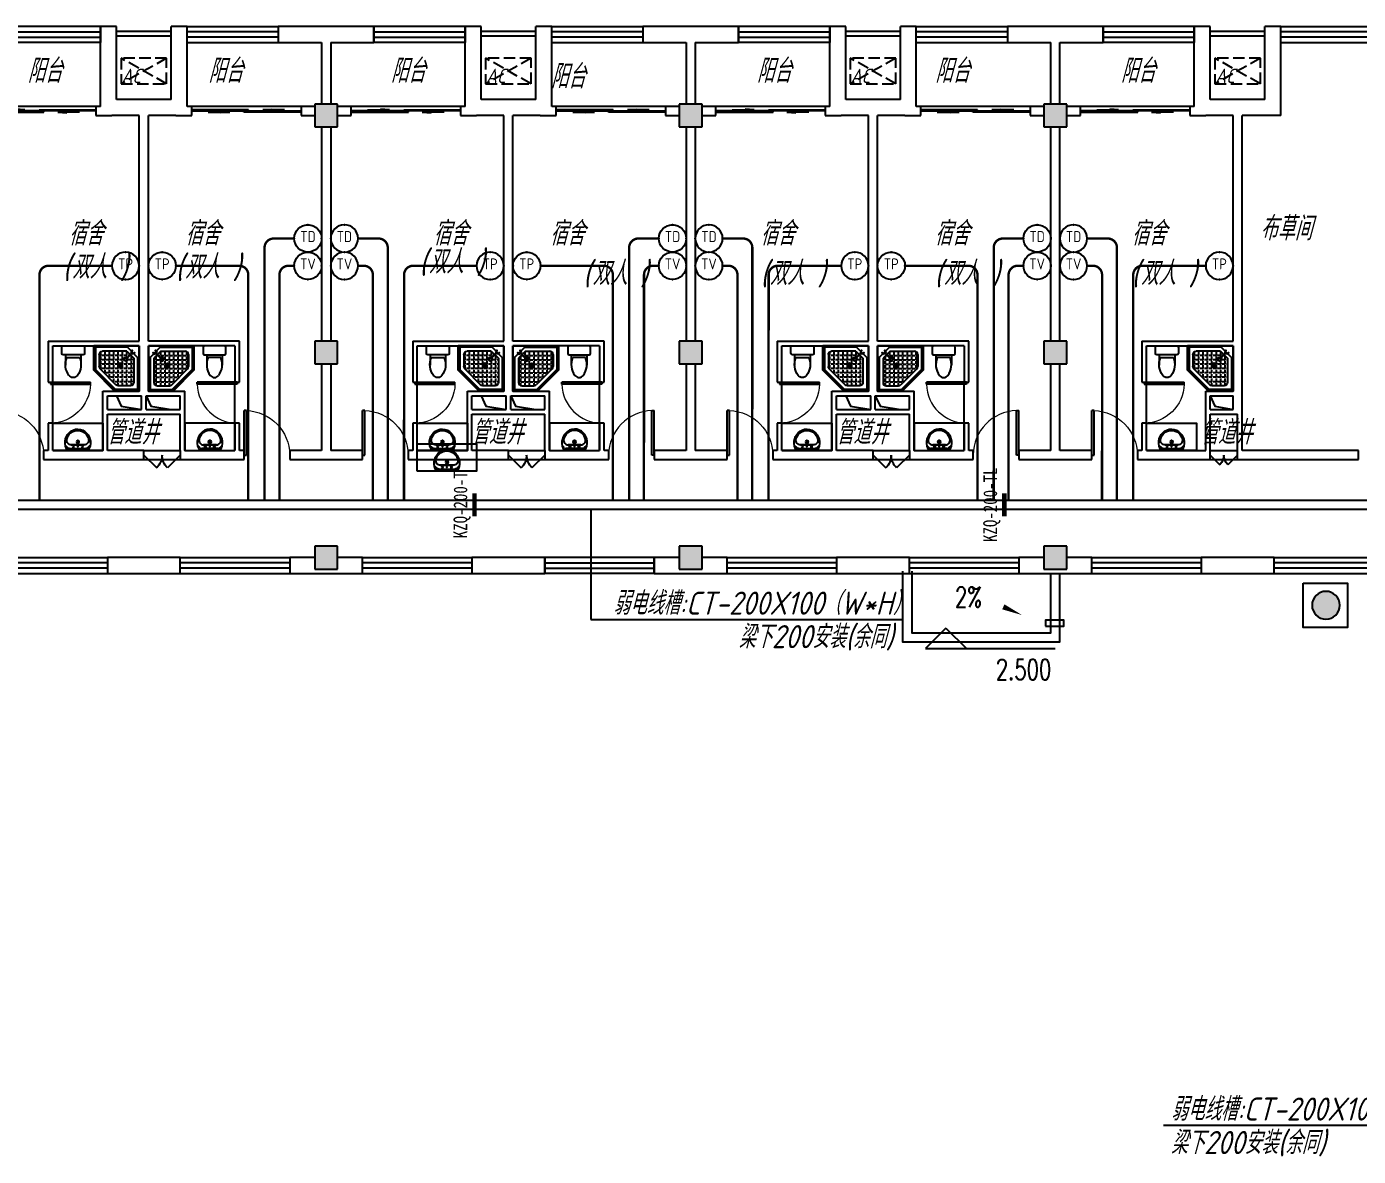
# Model space of a CAD drawing. Extents: x 0 to 2972856, y -1269770 to 0.
# Drawn here: x 2736084 to 2765306, y -1037343 to -1012556 of the extents above; entities that cross this region are included whole.
import ezdxf
from ezdxf.enums import TextEntityAlignment as Align

# ---------------------------------------------------------------- set-up
doc = ezdxf.new("R2010")
doc.units = 0
doc.header["$LTSCALE"] = 1000
doc.header["$PDSIZE"] = 50
doc.linetypes.add('DASH', pattern=[0.35, 0.25, -0.1])
for name, color, linetype in [('1-建筑底图', 8, 'Continuous'), ('CABLETRAY_DIM', 3, 'Continuous'), ('CABLETRAY_PDS', 4, 'Continuous'), ('EQUIP-通讯', 3, 'Continuous'), ('PUB_TEXT', 7, 'Continuous'), ('WIRE-综合布线', 4, 'Continuous'), ('抗震支吊架', 2, 'Continuous'), ('洁具', 251, 'Continuous'), ('空调外机', 251, 'Continuous'), ('防火分区', 255, 'Continuous')]:
    doc.layers.add(name, color=color, linetype=linetype)
doc.styles.add('_TCH_DIM', font='SIMPLEX', dxfattribs={"bigfont": 'GBCBIG'})
doc.styles.add('_TEL_ATTDEF', font='GBENOR', dxfattribs={"width": 0.8, "height": 3, "bigfont": 'GBCBIG'})
doc.styles.add('_TEL_DIM', font='SIMPLEX', dxfattribs={"width": 0.8, "height": 3.5, "bigfont": 'HZTXT'})
doc.styles.add('kzcad', font='', dxfattribs={"width": 0.8})
doc.styles.get("Standard").update_dxf_attribs({"font": 'gbeitc.shx', "bigfont": 'gbcbig.shx'})
doc.styles.get('kzcad').set_extended_font_data('SimSun')
doc.linetypes.add('JIEDI', pattern='A,1.25,-0.25,0.25,-0.25,0.625,["/",Standard,S=0.6,R=0,X=0,Y=-0.3],0.625,-0.25,0.25,-0.25', length=4)

# ---------------------------------------------------------------- blocks, each defined once
blk = doc.blocks.new('$lvtry$00000178')
at = {"color": 0}
for p, q in [((-238, 0), (238, 0)), ((-214, -36), (-272, -91)), ((-180, -23), (180, -23)), ((-142, -105), (140, -105)), ((140, -105), (-142, -105)), ((216, -37), (268, -91))]:
    blk.add_line(p, q, dxfattribs=at)
blk.add_lwpolyline([(-104, -430, 0.224698), (110, -425, 0.348046), (269, -79), (239, 0), (-241, 0), (-271, -79, 0.356844)], format="xyb", close=True, dxfattribs=at)
for centre, radius in [((-100, -65), 16.3), ((1, -172), 31.6), ((100, -65), 16.3)]:
    blk.add_circle(centre, radius, dxfattribs=at)
at = {"color": 0, "lineweight": 13}
blk.add_circle((1, -172), 23, dxfattribs=at)
at = {"color": 0}
for centre, radius, start, end in [((-142, -205), 100, 90, 190.5602), ((-1, -179), 243, 190.5602, 349.4398), ((-180, -73), 50, 90, 133.181), ((140, -205), 100, 349.4398, 90), ((180, -73), 50, 44.5607, 90)]:
    blk.add_arc(centre, radius, start, end, dxfattribs=at)
for p in [(0, -65), (1, -172)]:
    blk.add_point(p, dxfattribs=at)
blk = doc.blocks.new('$equip$00003208')
at = {"const_width": 0.05}
blk.add_lwpolyline([(0, 0.5, -1), (0, -0.5, -1), (0, 0.5, 0.021884)], format="xyb", dxfattribs=at)
blk.add_circle((0, 0), 0.5)
for p in [(0, 0.5), (-0.5, 0), (0.5, 0), (0, -0.5)]:
    blk.add_point(p)
at = {"color": 7, "style": '_TEL_ATTDEF'}
blk.add_attdef('$TEXT$', text='', height=0.4, dxfattribs=at).set_placement((0, 0), align=Align.MIDDLE_CENTER)
at = {"color": 7, "style": '_TEL_DIM', "flags": 1}
for tag in ['A', 'REMARK']:
    blk.add_attdef(tag, text='', height=0.00002, dxfattribs=at).set_placement((0, 0), align=Align.MIDDLE_CENTER)
blk = doc.blocks.new('$equip$00003204')
at = {"const_width": 0.05}
blk.add_lwpolyline([(0, 0.5, -1), (0, -0.5, -1), (0, 0.5, 0.021884)], format="xyb", dxfattribs=at)
blk.add_circle((0, 0), 0.5)
for p in [(0, 0.5), (-0.5, 0), (0.5, 0), (0, -0.5)]:
    blk.add_point(p)
at = {"color": 7, "style": '_TEL_ATTDEF'}
blk.add_attdef('$TEXT$', text='', height=0.4, dxfattribs=at).set_placement((0, 0), align=Align.MIDDLE_CENTER)
at = {"color": 7, "style": '_TEL_DIM', "flags": 1}
for tag in ['A', 'REMARK']:
    blk.add_attdef(tag, text='', height=0.00002, dxfattribs=at).set_placement((0, 0), align=Align.MIDDLE_CENTER)
blk = doc.blocks.new('$equip$00003209')
at = {"const_width": 0.05}
blk.add_lwpolyline([(0, 0.5, -1), (0, -0.5, -1), (0, 0.5, 0.021884)], format="xyb", dxfattribs=at)
blk.add_circle((0, 0), 0.5)
for p in [(0, 0.5), (-0.5, 0), (0.5, 0), (0, -0.5)]:
    blk.add_point(p)
at = {"color": 7, "style": '_TEL_ATTDEF'}
blk.add_attdef('$TEXT$', text='', height=0.4, dxfattribs=at).set_placement((0, 0), align=Align.MIDDLE_CENTER)
at = {"color": 7, "style": '_TEL_DIM', "flags": 1}
for tag in ['A', 'REMARK']:
    blk.add_attdef(tag, text='', height=0.00002, dxfattribs=at).set_placement((0, 0), align=Align.MIDDLE_CENTER)
blk = doc.blocks.new('A$C2CDD3BEF')
at = {"layer": '防火分区'}
h = blk.add_hatch(color=6, dxfattribs=at)
h.dxf.hatch_style = 1
edge = h.paths.add_edge_path()
edge.add_arc((460, 446), 282, 0, 360)
at = {"layer": '防火分区', "color": 6}
blk.add_lwpolyline([(0, 0), (900, 0), (900, 900), (0, 900)], close=True, dxfattribs=at)
blk.add_circle((460, 446), 282, dxfattribs=at)
blk = doc.blocks.new('1F平面-CAD导入_dwg_Drawing4_t3_dwg_$plan$00001613-474159-1F-927810-1F')
at = {"layer": '洁具'}
for p, q in [((-200, 170), (-430, 170)), ((-260, -140), (-260, 140)), ((-30, 250), (-170, 250)), ((-200, -170), (-200, -220)), ((-170, -250), (-30, -250))]:
    blk.add_line(p, q, dxfattribs=at)
for points in [[(-200, 220), (-200, 170), (-200, -170), (-430, -170)], [(0, -220), (0, 220)]]:
    blk.add_lwpolyline(points, dxfattribs=at)
for centre, radius, start, end in [((-590, 0), 110, 123.4509, 236.5491), ((-413, -227), 398, 67.4505, 126.6381), ((-170, 220), 30, 90, 180), ((-30, 220), 30, 0, 90), ((-413, 227), 398, 233.3619, 292.5495), ((-170, -220), 30, 180, 270), ((-30, -220), 30, 270, 0)]:
    blk.add_arc(centre, radius, start, end, dxfattribs=at)
blk = doc.blocks.new('$lvtry$00000169')
at = {"color": 0}
for p, q in [((259, -36), (259, 0)), ((36, -259), (0, -259)), ((24, -259), (24, -976)), ((259, -36), (36, -259)), ((36, -259), (36, -964)), ((276, -120), (120, -276)), ((120, -276), (120, -808)), ((144, -151), (291, -298)), ((151, -144), (298, -291)), ((173, -309), (173, -239)), ((183, -213), (205, -213)), ((220, -213), (243, -213)), ((259, -24), (976, -24)), ((259, -36), (964, -36)), ((270, -213), (270, -143)), ((270, -213), (340, -213)), ((270, -263), (270, -239)), ((276, -120), (808, -120)), ((366, -213), (366, -143)), ((366, -213), (436, -213)), ((366, -309), (366, -239)), ((462, -213), (462, -143)), ((462, -213), (532, -213)), ((462, -309), (462, -239)), ((558, -213), (558, -143)), ((558, -213), (628, -213)), ((558, -309), (558, -239)), ((655, -213), (655, -143)), ((655, -213), (725, -213)), ((655, -309), (655, -239)), ((751, -213), (751, -143)), ((751, -213), (821, -213)), ((751, -309), (751, -239)), ((847, -213), (847, -143)), ((847, -213), (880, -213)), ((847, -309), (847, -239)), ((880, -192), (880, -460)), ((964, -36), (976, -24)), ((964, -36), (964, -525)), ((976, -24), (976, -530)), ((120, -309), (147, -309)), ((120, -405), (147, -405)), ((120, -501), (147, -501)), ((173, -309), (243, -309)), ((173, -405), (173, -335)), ((173, -405), (243, -405)), ((173, -501), (173, -431)), ((173, -501), (243, -501)), ((173, -598), (173, -528)), ((270, -405), (270, -335)), ((270, -405), (340, -405)), ((270, -501), (270, -431)), ((270, -501), (340, -501)), ((270, -598), (270, -528)), ((334, -309), (340, -309)), ((366, -309), (436, -309)), ((366, -405), (366, -335)), ((366, -405), (379, -405)), ((366, -501), (366, -431)), ((366, -501), (436, -501)), ((366, -598), (366, -528)), ((462, -309), (532, -309)), ((462, -405), (462, -335)), ((462, -405), (532, -405)), ((462, -501), (462, -431)), ((462, -501), (532, -501)), ((462, -598), (462, -528)), ((859, -511), (511, -859)), ((964, -525), (525, -964)), ((976, -530), (530, -976)), ((558, -309), (628, -309)), ((558, -405), (558, -335)), ((558, -405), (628, -405)), ((558, -501), (558, -431)), ((558, -501), (628, -501)), ((558, -598), (558, -528)), ((655, -309), (725, -309)), ((655, -405), (655, -335)), ((655, -405), (725, -405)), ((655, -501), (655, -431)), ((655, -501), (725, -501)), ((655, -598), (655, -528)), ((751, -309), (821, -309)), ((751, -405), (751, -335)), ((751, -405), (821, -405)), ((751, -501), (751, -431)), ((751, -501), (821, -501)), ((751, -598), (751, -528)), ((847, -309), (880, -309)), ((847, -405), (847, -335)), ((847, -405), (880, -405)), ((847, -501), (847, -431)), ((847, -501), (867, -501)), ((964, -525), (976, -530)), ((120, -598), (147, -598)), ((120, -694), (147, -694)), ((120, -790), (147, -790)), ((173, -598), (243, -598)), ((173, -694), (173, -624)), ((173, -694), (243, -694)), ((173, -790), (173, -720)), ((173, -790), (243, -790)), ((173, -878), (173, -816)), ((270, -598), (340, -598)), ((270, -694), (270, -624)), ((270, -694), (340, -694)), ((270, -790), (270, -720)), ((270, -790), (340, -790)), ((270, -880), (270, -816)), ((366, -598), (436, -598)), ((366, -694), (366, -624)), ((366, -694), (436, -694)), ((366, -790), (366, -720)), ((366, -790), (436, -790)), ((366, -880), (366, -816)), ((462, -598), (532, -598)), ((462, -694), (462, -624)), ((462, -694), (532, -694)), ((462, -790), (462, -720)), ((462, -790), (532, -790)), ((462, -880), (462, -816)), ((558, -598), (628, -598)), ((558, -694), (558, -624)), ((558, -694), (628, -694)), ((558, -790), (558, -720)), ((558, -790), (580, -790)), ((655, -598), (725, -598)), ((655, -694), (655, -624)), ((655, -694), (676, -694)), ((751, -598), (773, -598)), ((36, -964), (24, -976)), ((24, -976), (530, -976)), ((36, -964), (525, -964)), ((192, -880), (460, -880)), ((525, -964), (530, -976))]:
    blk.add_line(p, q, dxfattribs=at)
blk.add_lwpolyline([(0, 0), (0, -1000), (540, -1000), (1000, -540), (1000, 0)], close=True)
for points in [[(0, 0), (0, -1000)], [(0, 0), (1000, 0)], [(1000, 0), (1000, -540)], [(136, -190), (148, -178), (132, -162), (121, -174)], [(190, -136), (178, -148), (162, -132), (174, -121)], [(1000, -540), (540, -1000)], [(0, -1000), (540, -1000)]]:
    blk.add_lwpolyline(points, close=True, dxfattribs=at)
for radius in [43.8, 31.1]:
    blk.add_circle((416, -428), radius, dxfattribs=at)
for centre, radius, start, end in [((296, -296), 40.6, 142.583, 128.4197), ((296, -296), 28.6, 145.828, 125.6599), ((808, -192), 72, 0, 90), ((808, -460), 72, 315, 0), ((192, -808), 72, 180, 270), ((460, -808), 72, 270, 315)]:
    blk.add_arc(centre, radius, start, end, dxfattribs=at)
for p in [(103, -156, 0), (156, -102, 0), (416, -428, 0)]:
    blk.add_point(p, dxfattribs=at)
blk = doc.blocks.new('A$C70365C93')
at = {"layer": '洁具'}
blk.add_lwpolyline([(-1900, 2300), (-1900, 1700), (-800, 1700), (-800, 2300)], close=True, dxfattribs=at)
blk.add_blockref('$lvtry$00000178', (-1350, 2280), dxfattribs=at)
at = {"layer": '洁具', "rotation": 180}
blk.add_blockref('$lvtry$00000169', (0, 0), dxfattribs=at)
at = {"layer": '洁具', "extrusion": (0, 0, -1), "xscale": -1, "zscale": -1, "rotation": 90}
blk.add_blockref('1F平面-CAD导入_dwg_Drawing4_t3_dwg_$plan$00001613-474159-1F-927810-1F', (1450, 0), dxfattribs=at)
blk = doc.blocks.new('A$Cf5a72a1b')
at = {"layer": '空调外机', "linetype": 'DASH'}
for p, q in [((1000, 563), (0, 0)), ((1000, 0), (0, 563))]:
    blk.add_line(p, q, dxfattribs=at)
blk.add_lwpolyline([(1000, 563), (0, 563), (0, 0), (1000, 0)], close=True, dxfattribs=at)
at = {"layer": 'PUB_TEXT'}
blk.add_text('AC', height=315, dxfattribs=at).set_placement((5, 18))
blk = doc.blocks.new('$WINLIB2D$00000001')
at = {"color": 0}
for points in [[(-0.5, 0.5), (-0.5, -0.5)], [(-0.5, 0.5), (0.5, 0.5)], [(0.5, -0.5), (0.5, 0.5)], [(0.5, 0.167), (-0.5, 0.167)], [(0.5, -0.167), (-0.5, -0.167)], [(-0.5, -0.5), (0.5, -0.5)]]:
    blk.add_lwpolyline(points, dxfattribs=at)
blk = doc.blocks.new('$DorLib2D$00000131')
at = {"color": 0, "linetype": 'Continuous'}
for p, q in [((-0.5, 0.125), (-0.5, 0)), ((0.019, 0.125), (-0.5, 0.125)), ((0.019, 0), (0.019, 0.125)), ((0.15, 0.125), (0.232, 0.197)), ((0.35, 0.125), (0.15, 0.125)), ((0.232, 0.197), (0.232, 0.125)), ((-0.5, 0), (0.019, 0)), ((-0.024, 0), (0.5, 0)), ((-0.024, -0.125), (-0.024, 0)), ((0.5, 0), (0.5, -0.125)), ((-0.35, -0.125), (-0.15, -0.125)), ((-0.232, -0.197), (-0.232, -0.125)), ((-0.15, -0.125), (-0.232, -0.197)), ((0.5, -0.125), (-0.024, -0.125))]:
    blk.add_line(p, q, dxfattribs=at)
blk = doc.blocks.new('$DorLib2D$00000116')
at = {"color": 0}
for p, q in [((-0.5, 0), (-0.146, 0.354)), ((0.5, 0), (0.146, 0.354))]:
    blk.add_line(p, q, dxfattribs=at)
for centre, start, end in [((-0.5, 0), 0, 45), ((0.5, 0), 135, 180)]:
    blk.add_arc(centre, 0.5, start, end, dxfattribs=at)
blk = doc.blocks.new('$DorLib2D$00000001')
for p, q in [((0.45, 0.975), (0.5, 0.975)), ((0.45, 0), (0.45, 0.975)), ((0.5, 0), (0.5, 0.975)), ((0.5, 0), (0.45, 0))]:
    blk.add_line(p, q)
at = {"lineweight": 13}
blk.add_arc((0.475, 0), 0.975, 91.4693, 180, dxfattribs=at)
blk = doc.blocks.new('1-二层建筑底图')
at = {"layer": '1-建筑底图'}
for points in [[(66950, 75700), (66950, 75200), (67450, 75200), (67450, 75700)], [(74950, 75700), (74950, 75200), (75450, 75200), (75450, 75700)], [(82950, 75700), (82950, 75200), (83450, 75200), (83450, 75700)], [(66950, 70500), (66950, 70000), (67450, 70000), (67450, 70500)], [(74950, 70500), (74950, 70000), (75450, 70000), (75450, 70500)], [(82950, 70500), (82950, 70000), (83450, 70000), (83450, 70500)], [(66950, 66000), (66950, 65500), (67450, 65500), (67450, 66000)], [(74950, 66000), (74950, 65500), (75450, 65500), (75450, 66000)], [(82950, 66000), (82950, 65500), (83450, 65500), (83450, 66000)]]:
    blk.add_hatch(color=256, dxfattribs=at).paths.add_polyline_path(points)
for p, q in [((62600, 77400), (62250, 77400)), ((62250, 77400), (62250, 77050)), ((62600, 75800), (62600, 77400)), ((63800, 75800), (63800, 77400)), ((64150, 77400), (63800, 77400)), ((64150, 77050), (64150, 77400)), ((67200, 77400), (66150, 77400)), ((66150, 77400), (66150, 77050)), ((68250, 77400), (67200, 77400)), ((68250, 77050), (68250, 77400)), ((70600, 77400), (70250, 77400)), ((70250, 77400), (70250, 77050)), ((70600, 75800), (70600, 77400)), ((72150, 77400), (71800, 77400)), ((71800, 75800), (71800, 77400)), ((72150, 77050), (72150, 77400)), ((75200, 77400), (74150, 77400)), ((74150, 77400), (74150, 77050)), ((76250, 77400), (75200, 77400)), ((76250, 77050), (76250, 77400)), ((78600, 77400), (78250, 77400)), ((78250, 77400), (78250, 77050)), ((78600, 75800), (78600, 77400)), ((79800, 75800), (79800, 77400)), ((80150, 77400), (79800, 77400)), ((80150, 77050), (80150, 77400)), ((83200, 77400), (82150, 77400)), ((82150, 77400), (82150, 77050)), ((84250, 77400), (83200, 77400)), ((84250, 77050), (84250, 77400)), ((86600, 77400), (86250, 77400)), ((86250, 77400), (86250, 77050)), ((86600, 75800), (86600, 77400)), ((88150, 77400), (87800, 77400)), ((87800, 75800), (87800, 77400)), ((88150, 77050), (88150, 77400)), ((62250, 75650), (62250, 77050)), ((64150, 75650), (64150, 77050)), ((66150, 77050), (67100, 77050)), ((67100, 77050), (67100, 75700)), ((67300, 77050), (68250, 77050)), ((67300, 77050), (67300, 75700)), ((70250, 75650), (70250, 77050)), ((72150, 75650), (72150, 77050)), ((74150, 77050), (75100, 77050)), ((75100, 77050), (75100, 75700)), ((75300, 77050), (76250, 77050)), ((75300, 77050), (75300, 75700)), ((78250, 75650), (78250, 77050)), ((80150, 75650), (80150, 77050)), ((82150, 77050), (83100, 77050)), ((83100, 75700), (83100, 77050)), ((83300, 77050), (84250, 77050)), ((83300, 75700), (83300, 77050)), ((86250, 75650), (86250, 77050)), ((88150, 75450), (88150, 77050)), ((63200, 75800), (62600, 75800)), ((63800, 75800), (63200, 75800)), ((66950, 75700), (66950, 75200)), ((67450, 75700), (66950, 75700)), ((67450, 75200), (67450, 75700)), ((71200, 75800), (70600, 75800)), ((71800, 75800), (71200, 75800)), ((74950, 75700), (74950, 75200)), ((75450, 75700), (74950, 75700)), ((75450, 75200), (75450, 75700)), ((79200, 75800), (78600, 75800)), ((79800, 75800), (79200, 75800)), ((82950, 75700), (82950, 75200)), ((83450, 75700), (82950, 75700)), ((83450, 75200), (83450, 75700)), ((87200, 75800), (86600, 75800)), ((87800, 75800), (87200, 75800)), ((62150, 75650), (59750, 75650)), ((62250, 75650), (62150, 75650)), ((62150, 75650), (62150, 75450)), ((62150, 75450), (62500, 75450)), ((63100, 75450), (62500, 75450)), ((63100, 70500), (63100, 75450)), ((63900, 75450), (63300, 75450)), ((63300, 70500), (63300, 75450)), ((63900, 75450), (64250, 75450)), ((64250, 75650), (64150, 75650)), ((66650, 75650), (64250, 75650)), ((64250, 75450), (64250, 75650)), ((66950, 75650), (66650, 75650)), ((66650, 75650), (66650, 75450)), ((66650, 75450), (66950, 75450)), ((67750, 75650), (67450, 75650)), ((67450, 75450), (67750, 75450)), ((67750, 75450), (67750, 75650)), ((70150, 75650), (67750, 75650)), ((70250, 75650), (70150, 75650)), ((70150, 75650), (70150, 75450)), ((70150, 75450), (70500, 75450)), ((71100, 75450), (70500, 75450)), ((71100, 70500), (71100, 75450)), ((71900, 75450), (71300, 75450)), ((71300, 70500), (71300, 75450)), ((71900, 75450), (72250, 75450)), ((72250, 75650), (72150, 75650)), ((74650, 75650), (72250, 75650)), ((72250, 75450), (72250, 75650)), ((74950, 75650), (74650, 75650)), ((74650, 75650), (74650, 75450)), ((74650, 75450), (74950, 75450)), ((75750, 75650), (75450, 75650)), ((75450, 75450), (75750, 75450)), ((75750, 75450), (75750, 75650)), ((78150, 75650), (75750, 75650)), ((78250, 75650), (78150, 75650)), ((78150, 75650), (78150, 75450)), ((78150, 75450), (78500, 75450)), ((79100, 75450), (78500, 75450)), ((79100, 70500), (79100, 75450)), ((79900, 75450), (79300, 75450)), ((79300, 70500), (79300, 75450)), ((79900, 75450), (80250, 75450)), ((80250, 75650), (80150, 75650)), ((82650, 75650), (80250, 75650)), ((80250, 75450), (80250, 75650)), ((82950, 75650), (82650, 75650)), ((82650, 75650), (82650, 75450)), ((82650, 75450), (82950, 75450)), ((83750, 75650), (83450, 75650)), ((83450, 75450), (83750, 75450)), ((83750, 75450), (83750, 75650)), ((86150, 75650), (83750, 75650)), ((86250, 75650), (86150, 75650)), ((86150, 75650), (86150, 75450)), ((86150, 75450), (86500, 75450)), ((87100, 75450), (86500, 75450)), ((87100, 70500), (87100, 75450)), ((88150, 75450), (87300, 75450)), ((87300, 70500), (87300, 75450)), ((66950, 75200), (67450, 75200)), ((67100, 75200), (67100, 70500)), ((67300, 75200), (67300, 70500)), ((74950, 75200), (75450, 75200)), ((75100, 75200), (75100, 70500)), ((75300, 75200), (75300, 70500)), ((82950, 75200), (83450, 75200)), ((83100, 70500), (83100, 75200)), ((83300, 70500), (83300, 75200)), ((61100, 70500), (63100, 70500)), ((61100, 70500), (61100, 69600)), ((65300, 70500), (63300, 70500)), ((65300, 69600), (65300, 70500)), ((66950, 70500), (66950, 70000)), ((67450, 70500), (66950, 70500)), ((67450, 70000), (67450, 70500)), ((69100, 70500), (71100, 70500)), ((69100, 70500), (69100, 69600)), ((73300, 70500), (71300, 70500)), ((73300, 69600), (73300, 70500)), ((74950, 70500), (74950, 70000)), ((75450, 70500), (74950, 70500)), ((75450, 70000), (75450, 70500)), ((77100, 70500), (79100, 70500)), ((77100, 70500), (77100, 69600)), ((81300, 70500), (79300, 70500)), ((81300, 69600), (81300, 70500)), ((82950, 70500), (82950, 70000)), ((83450, 70500), (82950, 70500)), ((83450, 70000), (83450, 70500)), ((85100, 70500), (87100, 70500)), ((85100, 70500), (85100, 69600)), ((87300, 69300), (87300, 70500)), ((61200, 70400), (63100, 70400)), ((61200, 69600), (61200, 70400)), ((63100, 69400), (63100, 70400)), ((63300, 69400), (63300, 70400)), ((65200, 70400), (63300, 70400)), ((65200, 70400), (65200, 69600)), ((69200, 70400), (71100, 70400)), ((69200, 69600), (69200, 70400)), ((71100, 69400), (71100, 70400)), ((71300, 69400), (71300, 70400)), ((73200, 70400), (71300, 70400)), ((73200, 70400), (73200, 69600)), ((77200, 70400), (79100, 70400)), ((77200, 69600), (77200, 70400)), ((79100, 69400), (79100, 70400)), ((79300, 69400), (79300, 70400)), ((81200, 70400), (79300, 70400)), ((81200, 70400), (81200, 69600)), ((85200, 70400), (87100, 70400)), ((85200, 69600), (85200, 70400)), ((87100, 69400), (87100, 70400)), ((66950, 70000), (67450, 70000)), ((67100, 70000), (67100, 68100)), ((67300, 70000), (67300, 68100)), ((74950, 70000), (75450, 70000)), ((75100, 70000), (75100, 68100)), ((75300, 70000), (75300, 68100)), ((82950, 70000), (83450, 70000)), ((83100, 68100), (83100, 70000)), ((83300, 68100), (83300, 70000)), ((61100, 69600), (61200, 69600)), ((61200, 68700), (61200, 69600)), ((65200, 68700), (65200, 69600)), ((65200, 69600), (65300, 69600)), ((69100, 69600), (69200, 69600)), ((69200, 68700), (69200, 69600)), ((73200, 68700), (73200, 69600)), ((73200, 69600), (73300, 69600)), ((77100, 69600), (77200, 69600)), ((77200, 68700), (77200, 69600)), ((81200, 68700), (81200, 69600)), ((81200, 69600), (81300, 69600)), ((85100, 69600), (85200, 69600)), ((85200, 68700), (85200, 69600)), ((62300, 69400), (63100, 69400)), ((62300, 68900), (62300, 69400)), ((62400, 69300), (63150, 69300)), ((62400, 69000), (62400, 69300)), ((63150, 69000), (63150, 69300)), ((63250, 69300), (64000, 69300)), ((63250, 69000), (63250, 69300)), ((63300, 69400), (64100, 69400)), ((64000, 69000), (64000, 69300)), ((64100, 68900), (64100, 69400)), ((70300, 69400), (71100, 69400)), ((70300, 68900), (70300, 69400)), ((70400, 69300), (71150, 69300)), ((70400, 69000), (70400, 69300)), ((71150, 69000), (71150, 69300)), ((71250, 69300), (72000, 69300)), ((71250, 69000), (71250, 69300)), ((71300, 69400), (72100, 69400)), ((72000, 69000), (72000, 69300)), ((72100, 68900), (72100, 69400)), ((78300, 69400), (79100, 69400)), ((78300, 68900), (78300, 69400)), ((78400, 69300), (79150, 69300)), ((78400, 69000), (78400, 69300)), ((79150, 69000), (79150, 69300)), ((79250, 69300), (80000, 69300)), ((79250, 69000), (79250, 69300)), ((79300, 69400), (80100, 69400)), ((80000, 69000), (80000, 69300)), ((80100, 68900), (80100, 69400)), ((86500, 69400), (87100, 69400)), ((86500, 68900), (86500, 69400)), ((86600, 69300), (87100, 69300)), ((86600, 69000), (86600, 69300)), ((87100, 69000), (87100, 69300)), ((87300, 68900), (87300, 69300)), ((62400, 69000), (63150, 69000)), ((63250, 69000), (64000, 69000)), ((70400, 69000), (71150, 69000)), ((71250, 69000), (72000, 69000)), ((78400, 69000), (79150, 69000)), ((79250, 69000), (80000, 69000)), ((86600, 69000), (87100, 69000)), ((61200, 68700), (61100, 68700)), ((61100, 68700), (61100, 68100)), ((61200, 68100), (61200, 68700)), ((62300, 68100), (62300, 68900)), ((62400, 68900), (63200, 68900)), ((62400, 68100), (62400, 68900)), ((63200, 68900), (64000, 68900)), ((64000, 68100), (64000, 68900)), ((64100, 68100), (64100, 68900)), ((65300, 68700), (65200, 68700)), ((65200, 68700), (65200, 68100)), ((65300, 68100), (65300, 68700)), ((69200, 68700), (69100, 68700)), ((69100, 68700), (69100, 68100)), ((69200, 68100), (69200, 68700)), ((70300, 68100), (70300, 68900)), ((70400, 68900), (71200, 68900)), ((70400, 68100), (70400, 68900)), ((71200, 68900), (72000, 68900)), ((72000, 68100), (72000, 68900)), ((72100, 68100), (72100, 68900)), ((73300, 68700), (73200, 68700)), ((73200, 68700), (73200, 68100)), ((73300, 68100), (73300, 68700)), ((77200, 68700), (77100, 68700)), ((77100, 68700), (77100, 68100)), ((77200, 68100), (77200, 68700)), ((78300, 68100), (78300, 68900)), ((78400, 68900), (79200, 68900)), ((78400, 68100), (78400, 68900)), ((79200, 68900), (80000, 68900)), ((80000, 68100), (80000, 68900)), ((80100, 68100), (80100, 68900)), ((81300, 68700), (81200, 68700)), ((81200, 68700), (81200, 68100)), ((81300, 68100), (81300, 68700)), ((85200, 68700), (85100, 68700)), ((85100, 68700), (85100, 68100)), ((85200, 68100), (85200, 68700)), ((86500, 68100), (86500, 68900)), ((86600, 68900), (87200, 68900)), ((86600, 68100), (86600, 68900)), ((87200, 68100), (87200, 68900)), ((87300, 68100), (87300, 68900)), ((61100, 68100), (61000, 68100)), ((61000, 68100), (61000, 67900)), ((61200, 68100), (62300, 68100)), ((63200, 68100), (62400, 68100)), ((63200, 68100), (64000, 68100)), ((63200, 67900), (63200, 68100)), ((64000, 68100), (64000, 67900)), ((64100, 68100), (65200, 68100)), ((65400, 68100), (65300, 68100)), ((65400, 67900), (65400, 68100)), ((67100, 68100), (66400, 68100)), ((66400, 68100), (66400, 67900)), ((68000, 68100), (67300, 68100)), ((68000, 67900), (68000, 68100)), ((69100, 68100), (69000, 68100)), ((69000, 68100), (69000, 67900)), ((69200, 68100), (70300, 68100)), ((71200, 68100), (70400, 68100)), ((71200, 68100), (72000, 68100)), ((71200, 67900), (71200, 68100)), ((72000, 68100), (72000, 67900)), ((72100, 68100), (73200, 68100)), ((73400, 68100), (73300, 68100)), ((73400, 67900), (73400, 68100)), ((75100, 68100), (74400, 68100)), ((74400, 68100), (74400, 67900)), ((76000, 68100), (75300, 68100)), ((76000, 67900), (76000, 68100)), ((77100, 68100), (77000, 68100)), ((77000, 68100), (77000, 67900)), ((77200, 68100), (78300, 68100)), ((79200, 68100), (78400, 68100)), ((79200, 68100), (80000, 68100)), ((79200, 67900), (79200, 68100)), ((80000, 68100), (80000, 67900)), ((80100, 68100), (81200, 68100)), ((81400, 68100), (81300, 68100)), ((81400, 67900), (81400, 68100)), ((83100, 68100), (82400, 68100)), ((82400, 68100), (82400, 67900)), ((84000, 68100), (83300, 68100)), ((84000, 67900), (84000, 68100)), ((85100, 68100), (85000, 68100)), ((85000, 68100), (85000, 67900)), ((85200, 68100), (86500, 68100)), ((86600, 67900), (86600, 68100)), ((86600, 68100), (87200, 68100)), ((87200, 67900), (87200, 68100)), ((89850, 68100), (87300, 68100)), ((89850, 67900), (89850, 68100)), ((61000, 67900), (61100, 67900)), ((61100, 67900), (62300, 67900)), ((62300, 67900), (63200, 67900)), ((63200, 67900), (64000, 67900)), ((64000, 67900), (64100, 67900)), ((64100, 67900), (65300, 67900)), ((65300, 67900), (65400, 67900)), ((66400, 67900), (67200, 67900)), ((67200, 67900), (68000, 67900)), ((69000, 67900), (69100, 67900)), ((69100, 67900), (70300, 67900)), ((70300, 67900), (71200, 67900)), ((71200, 67900), (72000, 67900)), ((72000, 67900), (72100, 67900)), ((72100, 67900), (73300, 67900)), ((73300, 67900), (73400, 67900)), ((74400, 67900), (75200, 67900)), ((75200, 67900), (76000, 67900)), ((77000, 67900), (77100, 67900)), ((77100, 67900), (78300, 67900)), ((78300, 67900), (79200, 67900)), ((79200, 67900), (80000, 67900)), ((80000, 67900), (80100, 67900)), ((80100, 67900), (81300, 67900)), ((81300, 67900), (81400, 67900)), ((82400, 67900), (83200, 67900)), ((83200, 67900), (84000, 67900)), ((85000, 67900), (85100, 67900)), ((85100, 67900), (86500, 67900)), ((86500, 67900), (86600, 67900)), ((86600, 67900), (87200, 67900)), ((87200, 67900), (89850, 67900)), ((64000, 65750), (62400, 65750)), ((62400, 65750), (62400, 65400)), ((64000, 65400), (64000, 65750)), ((66950, 65750), (66400, 65750)), ((66400, 65750), (66400, 65400)), ((66950, 66000), (66950, 65500)), ((67450, 66000), (66950, 66000)), ((67450, 65500), (67450, 66000)), ((68000, 65750), (67450, 65750)), ((68000, 65400), (68000, 65750)), ((72000, 65750), (70400, 65750)), ((70400, 65750), (70400, 65400)), ((72000, 65400), (72000, 65750)), ((74950, 65750), (74400, 65750)), ((74400, 65750), (74400, 65400)), ((74950, 66000), (74950, 65500)), ((75450, 66000), (74950, 66000)), ((75450, 65500), (75450, 66000)), ((76000, 65750), (75450, 65750)), ((76000, 65400), (76000, 65750)), ((80000, 65750), (78400, 65750)), ((78400, 65750), (78400, 65400)), ((80000, 65400), (80000, 65750)), ((82950, 65750), (82400, 65750)), ((82400, 65750), (82400, 65400)), ((82950, 66000), (82950, 65500)), ((83450, 66000), (82950, 66000)), ((83450, 65500), (83450, 66000)), ((84000, 65750), (83450, 65750)), ((84000, 65400), (84000, 65750)), ((88000, 65750), (86400, 65750)), ((86400, 65750), (86400, 65400)), ((88000, 65400), (88000, 65750)), ((66950, 65500), (67450, 65500)), ((74950, 65500), (75450, 65500)), ((82950, 65500), (83450, 65500)), ((62400, 65400), (64000, 65400)), ((66400, 65400), (67200, 65400)), ((67200, 65400), (68000, 65400)), ((70400, 65400), (72000, 65400)), ((74400, 65400), (75200, 65400)), ((75200, 65400), (76000, 65400)), ((78400, 65400), (80000, 65400)), ((82400, 65400), (83200, 65400)), ((83200, 65400), (84000, 65400)), ((86400, 65400), (88000, 65400)), ((80800, 64204.2), (80350, 63754.2)), ((80800, 64204.2), (81250, 63754.2)), ((80350, 63754.2), (83200, 63754.2))]:
    blk.add_line(p, q, dxfattribs=at)
for points in [[(62600, 77300), (63800, 77300)], [(62600, 77200), (63800, 77200)], [(70600, 77300), (71800, 77300)], [(70600, 77200), (71800, 77200)], [(78600, 77300), (79800, 77300)], [(78600, 77200), (79800, 77200)], [(86600, 77300), (87800, 77300)], [(86600, 77200), (87800, 77200)], [(62600, 69300), (62703.6, 69069.7), (63150, 69000)], [(63250, 69300), (63353.6, 69069.7), (63800, 69000)], [(70600, 69300), (70703.6, 69069.7), (71150, 69000)], [(71250, 69300), (71353.6, 69069.7), (71800, 69000)], [(78600, 69300), (78703.6, 69069.7), (79150, 69000)], [(79250, 69300), (79353.6, 69069.7), (79800, 69000)], [(86600, 69300), (86703.6, 69069.7), (87100, 69000)], [(79850, 65450), (79850, 63900), (83300, 63900), (83300, 65400)], [(80050, 65450), (80050, 64100), (83100, 64100), (83100, 65400)]]:
    blk.add_lwpolyline(points, dxfattribs=at)
blk.add_lwpolyline([(81713.2, 64821.7, 0, 0, 0), (82471.5, 64489.2, 0, 120, 0), (82059.4, 64669.9, 0, 0, 0)], format="xyseb", dxfattribs=at)
blk.add_lwpolyline([(82982.2, 64249.5), (83384.5, 64249.5), (83384.5, 64380.9), (82982.2, 64380.9)], close=True, dxfattribs=at)
for name, p, xscale, yscale, zscale, rotation in [('$WINLIB2D$00000001', (61250, 77225), 2000, 350, 2000, 180), ('$WINLIB2D$00000001', (65150, 77225), -2000, 350, -2000, 180), ('$WINLIB2D$00000001', (69250, 77225), 2000, 350, 2000, 180), ('$WINLIB2D$00000001', (77250, 77225), 2000, 350, 2000, 180), ('$WINLIB2D$00000001', (81150, 77225), -2000, 350, -2000, 180), ('$WINLIB2D$00000001', (85250, 77225), 2000, 350, 2000, 180), ('$WINLIB2D$00000001', (89150, 77225), -2000, 350, -2000, 180), ('$DorLib2D$00000131', (60950, 75550), 2400, -200, 2400, 180), ('$DorLib2D$00000131', (65450, 75550), -2400, -200, -2400, 180), ('$DorLib2D$00000131', (68950, 75550), 2400, -200, 2400, 180), ('$DorLib2D$00000131', (73450, 75550), -2400, -200, -2400, 180), ('$DorLib2D$00000131', (76950, 75550), 2400, -200, 2400, 180), ('$DorLib2D$00000131', (81450, 75550), -2400, -200, -2400, 180), ('$DorLib2D$00000131', (84950, 75550), 2400, -200, 2400, 180), ('$DorLib2D$00000001', (61150, 69150), 900, -900, 900, 90), ('$DorLib2D$00000001', (65250, 69150), 900, 900, 900, 90), ('$DorLib2D$00000001', (69150, 69150), 900, -900, 900, 90), ('$DorLib2D$00000001', (73250, 69150), 900, 900, 900, 90), ('$DorLib2D$00000001', (77150, 69150), 900, -900, 900, 90), ('$DorLib2D$00000001', (81250, 69150), 900, 900, 900, 90), ('$DorLib2D$00000001', (85150, 69150), 900, -900, 900, 90), ('A$C2CDD3BEF', (88640.6, 65187), -1.08, 1.08, 1.08, 180)]:
    blk.add_blockref(name, p, dxfattribs=dict(at, xscale=xscale, yscale=yscale, zscale=zscale, rotation=rotation))
for name, p, xscale, yscale, zscale in [('$WINLIB2D$00000001', (73150, 77225), 2000, -350, 2000), ('$DorLib2D$00000001', (60500, 68000), -1000, 1000, -1000), ('$DorLib2D$00000001', (65900, 68000), -1000, 1000, -1000), ('$DorLib2D$00000001', (68500, 68000), -1000, 1000, -1000), ('$DorLib2D$00000001', (73900, 68000), 1000, 1000, 1000), ('$DorLib2D$00000001', (76500, 68000), -1000, 1000, -1000), ('$DorLib2D$00000001', (81900, 68000), 1000, 1000, 1000), ('$DorLib2D$00000001', (84500, 68000), -1000, 1000, -1000), ('$DorLib2D$00000116', (63600, 68000), 800, -800, 200), ('$DorLib2D$00000116', (71600, 68000), 800, -800, 200), ('$DorLib2D$00000116', (79600, 68000), 800, -800, 200), ('$DorLib2D$00000116', (86900, 68000), 600, -600, 200), ('$WINLIB2D$00000001', (61200, 65575), 2400, -350, 2400), ('$WINLIB2D$00000001', (65200, 65575), 2400, -350, 2400), ('$WINLIB2D$00000001', (69200, 65575), 2400, -350, 2400), ('$WINLIB2D$00000001', (73200, 65575), -2400, -350, -2400), ('$WINLIB2D$00000001', (77200, 65575), 2400, -350, 2400), ('$WINLIB2D$00000001', (81200, 65575), 2400, -350, 2400), ('$WINLIB2D$00000001', (85200, 65575), 2400, -350, 2400), ('$WINLIB2D$00000001', (89200, 65575), 2400, -350, 2400)]:
    blk.add_blockref(name, p, dxfattribs=dict(at, xscale=xscale, yscale=yscale, zscale=zscale))
for p in [(62700.5, 76143.8), (70700.5, 76143.8), (78700.5, 76143.8), (86700.5, 76143.8)]:
    blk.add_blockref('A$Cf5a72a1b', p, dxfattribs=at)
at = {"layer": '1-建筑底图', "xscale": -1, "rotation": 180}
for p in [(63100, 70400), (71100, 70400), (79100, 70400), (87100, 70400)]:
    blk.add_blockref('A$C70365C93', p, dxfattribs=at)
at = {"layer": '1-建筑底图', "rotation": 180}
for p in [(63300, 70400), (71300, 70400), (79300, 70400)]:
    blk.add_blockref('A$C70365C93', p, dxfattribs=at)
at = {"layer": '1-建筑底图'}
for s, p in [('阳台', (60645.3, 76168.1)), ('阳台', (64612.5, 76168.1)), ('阳台', (68614.8, 76168.1)), ('阳台', (72126.5, 76045.9)), ('阳台', (76646, 76168.1)), ('阳台', (80560.5, 76168.1)), ('阳台', (84633, 76168.1)), ('宿舍', (61545.4, 72600.3)), ('宿舍', (64104.1, 72600.3)), ('宿舍', (69545.4, 72600.3)), ('宿舍', (72104.1, 72600.3)), ('宿舍', (76724.6, 72600.3)), ('宿舍', (80545.4, 72600.3)), ('宿舍', (84867.6, 72600.3)), ('布草间', (87692.7, 72710.9)), ('(', (69241, 71981.3)), ('双人', (69451, 71981.3)), (')', (70501, 71981.3)), ('(', (61417.6, 71867.7)), ('双人', (61627.6, 71867.7)), (')', (62677.6, 71867.7)), ('(', (63892.1, 71867.7)), ('双人', (64102.1, 71867.7)), (')', (65152.1, 71867.7)), ('(', (72834.6, 71728.2)), ('双人', (73044.6, 71728.2)), (')', (74094.6, 71728.2)), ('(', (76724.6, 71728.2)), ('双人', (76934.6, 71728.2)), (')', (77984.6, 71728.2)), ('(', (80545.4, 71728.2)), ('双人', (80755.4, 71728.2)), (')', (81805.4, 71728.2)), ('(', (84867.6, 71728.2)), ('双人', (85077.6, 71728.2)), (')', (86127.6, 71728.2)), ('管道井', (62385.3, 68237)), ('管道井', (70385.3, 68237)), ('管道井', (78385.3, 68237)), ('管道井', (86385.3, 68237))]:
    blk.add_text(s, height=525, dxfattribs=at).set_placement(p)
at = {"layer": '1-建筑底图', "color": 7, "style": '_TCH_DIM', "width": 0.705882}
for s, p in [('2%', (80999, 64661.8)), ('2.500', (81895, 63071.7))]:
    blk.add_text(s, height=446.25, dxfattribs=at).set_placement(p)

msp = doc.modelspace()

# ---------------------------------------------------------------- linework, layer by layer
at = {"layer": 'CABLETRAY_DIM', "linetype": 'ByBlock'}
for p, q in [((2748466, -1023147), (2748466, -1025563)), ((2748466, -1025563), (2755282, -1025563)), ((2770260, -1036663), (2761033, -1036663))]:
    msp.add_line(p, q, dxfattribs=at)
at = {"layer": 'CABLETRAY_PDS', "linetype": 'ByBlock'}
for p, q in [((2684619, -1022947), (2771300, -1022947)), ((2771300, -1023147), (2684619, -1023147))]:
    msp.add_line(p, q, dxfattribs=at)
at = {"layer": 'WIRE-综合布线', "linetype": 'Continuous', "const_width": 52.5}
for points in [[(2741957, -1017205), (2741505, -1017205, 0.414214), (2741305, -1017405), (2741304, -1022947)], [(2743356, -1017205), (2743808, -1017205, -0.414214), (2744008, -1017405), (2744007, -1022947)], [(2749957, -1017205), (2749505, -1017205, 0.414214), (2749305, -1017405), (2749304, -1022947)], [(2751356, -1017205), (2751808, -1017205, -0.414214), (2752008, -1017405), (2752007, -1022947)], [(2757957, -1017205), (2757505, -1017205, 0.414214), (2757305, -1017405), (2757304, -1022947)], [(2759356, -1017205), (2759808, -1017205, -0.414214), (2760008, -1017405), (2760007, -1022947)], [(2736365, -1022947), (2736366, -1018002, -0.414214), (2736566, -1017802), (2737956, -1017802)], [(2740947, -1022947), (2740948, -1018002, 0.414214), (2740748, -1017802), (2739357, -1017802)], [(2741957, -1017802), (2741831, -1017802, 0.414214), (2741631, -1018002), (2741630, -1022947)], [(2743356, -1017802), (2743482, -1017802, -0.414214), (2743682, -1018002), (2743681, -1022947)], [(2744365, -1022947), (2744366, -1018002, -0.414214), (2744566, -1017802), (2745956, -1017802)], [(2748947, -1022947), (2748948, -1018002, 0.414214), (2748748, -1017802), (2747357, -1017802)], [(2749957, -1017802), (2749831, -1017802, 0.414214), (2749631, -1018002), (2749630, -1022947)], [(2751356, -1017802), (2751482, -1017802, -0.414214), (2751682, -1018002), (2751681, -1022947)], [(2752365, -1022947), (2752366, -1018002, -0.414214), (2752566, -1017802), (2753956, -1017802)], [(2756947, -1022947), (2756948, -1018002, 0.414214), (2756748, -1017802), (2755357, -1017802)], [(2757957, -1017802), (2757831, -1017802, 0.414214), (2757631, -1018002), (2757630, -1022947)], [(2759356, -1017802), (2759482, -1017802, -0.414214), (2759682, -1018002), (2759681, -1022947)], [(2760365, -1022947), (2760366, -1018002, -0.414214), (2760566, -1017802), (2761956, -1017802)]]:
    msp.add_lwpolyline(points, format="xyb", dxfattribs=at)
at = {"layer": '抗震支吊架', "color": 2, "const_width": 100}
for points in [[(2745912, -1023297), (2745912, -1022797)], [(2757537, -1023297), (2757537, -1022797)]]:
    msp.add_lwpolyline(points, dxfattribs=at)
at = {"layer": '洁具'}
msp.add_lwpolyline([(2744656, -1022306), (2744656, -1021706), (2745956, -1021706), (2745956, -1022306)], close=True, dxfattribs=at)

# ---------------------------------------------------------------- block references
at = {"layer": '1-建筑底图', "linetype": 'ByBlock'}
msp.add_blockref('1-二层建筑底图', (2675456, -1089956), dxfattribs=at)
msp.add_blockref('1-二层建筑底图', (2675456, -1089956), dxfattribs=at)
at = {"layer": 'EQUIP-通讯', "linetype": 'JIEDI'}
ref = msp.add_blockref('$equip$00003209', (2742257, -1017202), dxfattribs=dict(at, xscale=600, yscale=600, zscale=600, rotation=180))
ref.add_attrib('$TEXT$', 'TD', dxfattribs={"layer": '0', "color": 7, "height": 240, "style": '_TEL_ATTDEF'}).set_placement((2742257, -1017162), align=Align.MIDDLE_CENTER)
ref = msp.add_blockref('$equip$00003209', (2743056, -1017202), dxfattribs=dict(at, xscale=-600, yscale=600, zscale=600, rotation=180))
ref.add_attrib('$TEXT$', 'TD', dxfattribs={"layer": '0', "color": 7, "height": 240, "style": '_TEL_ATTDEF'}).set_placement((2743056, -1017162), align=Align.MIDDLE_CENTER)
ref = msp.add_blockref('$equip$00003209', (2750257, -1017202), dxfattribs=dict(at, xscale=600, yscale=600, zscale=600, rotation=180))
ref.add_attrib('$TEXT$', 'TD', dxfattribs={"layer": '0', "color": 7, "height": 240, "style": '_TEL_ATTDEF'}).set_placement((2750257, -1017162), align=Align.MIDDLE_CENTER)
ref = msp.add_blockref('$equip$00003209', (2751056, -1017202), dxfattribs=dict(at, xscale=-600, yscale=600, zscale=600, rotation=180))
ref.add_attrib('$TEXT$', 'TD', dxfattribs={"layer": '0', "color": 7, "height": 240, "style": '_TEL_ATTDEF'}).set_placement((2751056, -1017162), align=Align.MIDDLE_CENTER)
ref = msp.add_blockref('$equip$00003209', (2758257, -1017202), dxfattribs=dict(at, xscale=600, yscale=600, zscale=600, rotation=180))
ref.add_attrib('$TEXT$', 'TD', dxfattribs={"layer": '0', "color": 7, "height": 240, "style": '_TEL_ATTDEF'}).set_placement((2758257, -1017162), align=Align.MIDDLE_CENTER)
ref = msp.add_blockref('$equip$00003209', (2759056, -1017202), dxfattribs=dict(at, xscale=-600, yscale=600, zscale=600, rotation=180))
ref.add_attrib('$TEXT$', 'TD', dxfattribs={"layer": '0', "color": 7, "height": 240, "style": '_TEL_ATTDEF'}).set_placement((2759056, -1017162), align=Align.MIDDLE_CENTER)
ref = msp.add_blockref('$equip$00003208', (2738256, -1017802), dxfattribs=dict(at, xscale=-600, yscale=600, zscale=600, rotation=180))
ref.add_attrib('$TEXT$', 'TP', dxfattribs={"layer": '0', "color": 7, "height": 240, "style": '_TEL_ATTDEF'}).set_placement((2738256, -1017762), align=Align.MIDDLE_CENTER)
ref = msp.add_blockref('$equip$00003208', (2739057, -1017802), dxfattribs=dict(at, xscale=600, yscale=600, zscale=600, rotation=180))
ref.add_attrib('$TEXT$', 'TP', dxfattribs={"layer": '0', "color": 7, "height": 240, "style": '_TEL_ATTDEF'}).set_placement((2739057, -1017762), align=Align.MIDDLE_CENTER)
ref = msp.add_blockref('$equip$00003204', (2742257, -1017802), dxfattribs=dict(at, xscale=600, yscale=600, zscale=600, rotation=180))
ref.add_attrib('$TEXT$', 'TV', dxfattribs={"layer": '0', "color": 7, "height": 240, "style": '_TEL_ATTDEF'}).set_placement((2742257, -1017762), align=Align.MIDDLE_CENTER)
ref = msp.add_blockref('$equip$00003204', (2743056, -1017802), dxfattribs=dict(at, xscale=-600, yscale=600, zscale=600, rotation=180))
ref.add_attrib('$TEXT$', 'TV', dxfattribs={"layer": '0', "color": 7, "height": 240, "style": '_TEL_ATTDEF'}).set_placement((2743056, -1017762), align=Align.MIDDLE_CENTER)
ref = msp.add_blockref('$equip$00003208', (2746256, -1017802), dxfattribs=dict(at, xscale=-600, yscale=600, zscale=600, rotation=180))
ref.add_attrib('$TEXT$', 'TP', dxfattribs={"layer": '0', "color": 7, "height": 240, "style": '_TEL_ATTDEF'}).set_placement((2746256, -1017762), align=Align.MIDDLE_CENTER)
ref = msp.add_blockref('$equip$00003208', (2747057, -1017802), dxfattribs=dict(at, xscale=600, yscale=600, zscale=600, rotation=180))
ref.add_attrib('$TEXT$', 'TP', dxfattribs={"layer": '0', "color": 7, "height": 240, "style": '_TEL_ATTDEF'}).set_placement((2747057, -1017762), align=Align.MIDDLE_CENTER)
ref = msp.add_blockref('$equip$00003204', (2750257, -1017802), dxfattribs=dict(at, xscale=600, yscale=600, zscale=600, rotation=180))
ref.add_attrib('$TEXT$', 'TV', dxfattribs={"layer": '0', "color": 7, "height": 240, "style": '_TEL_ATTDEF'}).set_placement((2750257, -1017762), align=Align.MIDDLE_CENTER)
ref = msp.add_blockref('$equip$00003204', (2751056, -1017802), dxfattribs=dict(at, xscale=-600, yscale=600, zscale=600, rotation=180))
ref.add_attrib('$TEXT$', 'TV', dxfattribs={"layer": '0', "color": 7, "height": 240, "style": '_TEL_ATTDEF'}).set_placement((2751056, -1017762), align=Align.MIDDLE_CENTER)
ref = msp.add_blockref('$equip$00003208', (2754256, -1017802), dxfattribs=dict(at, xscale=-600, yscale=600, zscale=600, rotation=180))
ref.add_attrib('$TEXT$', 'TP', dxfattribs={"layer": '0', "color": 7, "height": 240, "style": '_TEL_ATTDEF'}).set_placement((2754256, -1017762), align=Align.MIDDLE_CENTER)
ref = msp.add_blockref('$equip$00003208', (2755057, -1017802), dxfattribs=dict(at, xscale=600, yscale=600, zscale=600, rotation=180))
ref.add_attrib('$TEXT$', 'TP', dxfattribs={"layer": '0', "color": 7, "height": 240, "style": '_TEL_ATTDEF'}).set_placement((2755057, -1017762), align=Align.MIDDLE_CENTER)
ref = msp.add_blockref('$equip$00003204', (2758257, -1017802), dxfattribs=dict(at, xscale=600, yscale=600, zscale=600, rotation=180))
ref.add_attrib('$TEXT$', 'TV', dxfattribs={"layer": '0', "color": 7, "height": 240, "style": '_TEL_ATTDEF'}).set_placement((2758257, -1017762), align=Align.MIDDLE_CENTER)
ref = msp.add_blockref('$equip$00003204', (2759056, -1017802), dxfattribs=dict(at, xscale=-600, yscale=600, zscale=600, rotation=180))
ref.add_attrib('$TEXT$', 'TV', dxfattribs={"layer": '0', "color": 7, "height": 240, "style": '_TEL_ATTDEF'}).set_placement((2759056, -1017762), align=Align.MIDDLE_CENTER)
ref = msp.add_blockref('$equip$00003208', (2762256, -1017802), dxfattribs=dict(at, xscale=-600, yscale=600, zscale=600, rotation=180))
ref.add_attrib('$TEXT$', 'TP', dxfattribs={"layer": '0', "color": 7, "height": 240, "style": '_TEL_ATTDEF'}).set_placement((2762256, -1017762), align=Align.MIDDLE_CENTER)
at = {"layer": '洁具', "xscale": -1, "rotation": 180}
msp.add_blockref('$lvtry$00000178', (2745306, -1022286), dxfattribs=at)

# ---------------------------------------------------------------- texts
at = {"layer": 'CABLETRAY_DIM', "color": 7, "linetype": 'ByBlock'}
for s, p in [('弱电线槽:CT-200X100（W*H）', (2748953, -1025458)), ('梁下200安装(余同) ', (2751706, -1026193)), ('弱电线槽:CT-200X100（W*H）', (2761190, -1036558)), ('梁下200安装(余同) ', (2761190, -1037293))]:
    msp.add_text(s, height=506.38, dxfattribs=at).set_placement(p)
at = {"layer": '抗震支吊架', "color": 2, "style": 'kzcad', "width": 0.8}
for s, p in [('KZQ-200-T', (2745752, -1023047)), ('KZQ-200-TL', (2757377, -1023047))]:
    msp.add_text(s, height=300, rotation=89.8854, dxfattribs=at).set_placement(p, align=Align.CENTER)

doc.saveas('drawing.dxf')
